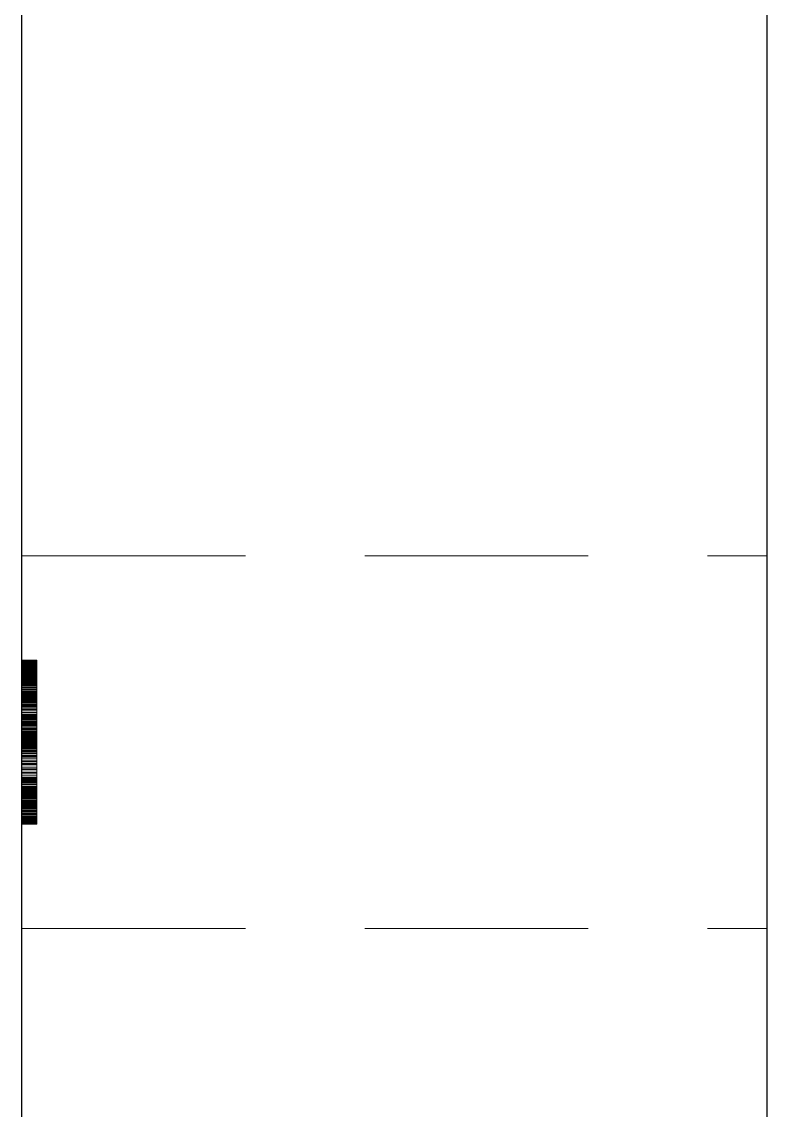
# Model space of a CAD drawing. Header units: millimetres. Extents: x 40 to 1360, y 134 to 546.
# Drawn here: x 107.85 to 117.85, y 386.99 to 401.59 of the extents above; entities that cross this region are included whole.
import ezdxf

# ---------------------------------------------------------------- set-up
doc = ezdxf.new("R2010")
doc.units = ezdxf.units.MM
doc.linetypes.add('WP_HIDDEN', pattern=[2.3, 1.5, -0.8])
doc.layers.add('HIDDEN', color=7, linetype='WP_HIDDEN', lineweight=13)
doc.layers.add('VISIBLE', color=7, linetype='CONTINUOUS', lineweight=25)

msp = doc.modelspace()

# ---------------------------------------------------------------- linework, layer by layer
at = {"layer": 'HIDDEN', "ltscale": 2}
for p, q in [((107.85, 394.42538), (117.85, 394.42538)), ((107.85, 393.02538), (107.85, 393.02476)), ((107.85, 393.02471), (107.85, 393.02538)), ((107.85, 390.86212), (107.85, 393.02538)), ((107.85, 393.02538), (107.85, 392.99034)), ((107.85, 393.02538), (108.05, 393.02538)), ((107.85, 393.02476), (107.85, 393.02289)), ((107.85, 393.02476), (108.05, 393.02476)), ((107.85, 393.02269), (107.85, 393.02471)), ((107.85, 393.02471), (108.05, 393.02471)), ((107.85, 393.02289), (107.85, 393.01977)), ((107.85, 393.02289), (108.05, 393.02289)), ((107.85, 393.01933), (107.85, 393.02269)), ((107.85, 393.02269), (108.05, 393.02269)), ((107.85, 393.01977), (107.85, 393.01541)), ((107.85, 393.01977), (108.05, 393.01977)), ((107.85, 393.01463), (107.85, 393.01933)), ((107.85, 393.01933), (108.05, 393.01933)), ((107.85, 393.01656), (107.85, 390.86212)), ((107.85, 391.32504), (107.85, 393.01656)), ((107.85, 393.01656), (108.05, 393.01656)), ((107.85, 393.01541), (107.85, 393.00981)), ((107.85, 393.01541), (108.05, 393.01541)), ((107.85, 393.00859), (107.85, 393.01463)), ((107.85, 393.01463), (108.05, 393.01463)), ((107.85, 393.00981), (107.85, 393.00296)), ((107.85, 393.00981), (108.05, 393.00981)), ((107.85, 393.0012), (107.85, 393.00859)), ((107.85, 393.00859), (108.05, 393.00859)), ((107.85, 393.00296), (107.85, 392.99486)), ((107.85, 393.00296), (108.05, 393.00296)), ((107.85, 392.99247), (107.85, 393.0012)), ((107.85, 393.0012), (108.05, 393.0012)), ((107.85, 392.99486), (107.85, 392.98552)), ((107.85, 392.99486), (108.05, 392.99486)), ((107.85, 392.98239), (107.85, 392.99247)), ((107.85, 392.99247), (108.05, 392.99247)), ((107.85, 392.99034), (107.85, 392.95502)), ((107.85, 392.99034), (108.05, 392.99034)), ((107.85, 392.98717), (107.85, 391.88056)), ((107.85, 392.7344), (107.85, 392.98717)), ((107.85, 392.98717), (108.05, 392.98717)), ((107.85, 392.98552), (107.85, 392.97493)), ((107.85, 392.98552), (108.05, 392.98552)), ((107.85, 392.97097), (107.85, 392.98239)), ((107.85, 392.98239), (108.05, 392.98239)), ((107.85, 392.97493), (107.85, 392.96309)), ((107.85, 392.97493), (108.05, 392.97493)), ((107.85, 392.95821), (107.85, 392.97097)), ((107.85, 392.97097), (108.05, 392.97097)), ((107.85, 392.96309), (107.85, 392.95001)), ((107.85, 392.96309), (108.05, 392.96309)), ((108.05, 393.02471), (108.05, 393.02538)), ((108.05, 393.02538), (108.05, 393.02476)), ((108.05, 390.86212), (108.05, 393.02538)), ((108.05, 393.02538), (108.05, 392.99034)), ((108.05, 393.02476), (108.05, 393.02289)), ((108.05, 393.02269), (108.05, 393.02471)), ((108.05, 393.02289), (108.05, 393.01977)), ((108.05, 393.01933), (108.05, 393.02269)), ((108.05, 393.01977), (108.05, 393.01541)), ((108.05, 393.01463), (108.05, 393.01933)), ((108.05, 393.01656), (108.05, 390.86212)), ((108.05, 391.32504), (108.05, 393.01656)), ((108.05, 393.01541), (108.05, 393.00981)), ((108.05, 393.00859), (108.05, 393.01463)), ((108.05, 393.00981), (108.05, 393.00296)), ((108.05, 393.0012), (108.05, 393.00859)), ((108.05, 393.00296), (108.05, 392.99486)), ((108.05, 392.99247), (108.05, 393.0012)), ((108.05, 392.99486), (108.05, 392.98552)), ((108.05, 392.98239), (108.05, 392.99247)), ((108.05, 392.99034), (108.05, 392.95502)), ((108.05, 392.98717), (108.05, 391.88056)), ((108.05, 392.7344), (108.05, 392.98717)), ((108.05, 392.98552), (108.05, 392.97493)), ((108.05, 392.97097), (108.05, 392.98239)), ((108.05, 392.97493), (108.05, 392.96309)), ((108.05, 392.95821), (108.05, 392.97097)), ((108.05, 392.96309), (108.05, 392.95001)), ((107.85, 392.94411), (107.85, 392.95821)), ((107.85, 392.95821), (108.05, 392.95821)), ((107.85, 392.95502), (107.85, 392.91943)), ((107.85, 392.95502), (108.05, 392.95502)), ((107.85, 392.95001), (107.85, 392.93569)), ((107.85, 392.95001), (108.05, 392.95001)), ((107.85, 392.92866), (107.85, 392.94411)), ((107.85, 392.94411), (108.05, 392.94411)), ((107.85, 392.93569), (107.85, 392.92012)), ((107.85, 392.93569), (108.05, 392.93569)), ((107.85, 392.91187), (107.85, 392.92866)), ((107.85, 392.92866), (108.05, 392.92866)), ((107.85, 392.92012), (107.85, 392.9033)), ((107.85, 392.92012), (108.05, 392.92012)), ((107.85, 392.91943), (107.85, 392.88356)), ((107.85, 392.91943), (108.05, 392.91943)), ((107.85, 392.89373), (107.85, 392.91187)), ((107.85, 392.91187), (108.05, 392.91187)), ((107.85, 392.9033), (107.85, 392.88524)), ((107.85, 392.9033), (108.05, 392.9033)), ((107.85, 392.87426), (107.85, 392.89373)), ((107.85, 392.89373), (108.05, 392.89373)), ((107.85, 392.88524), (107.85, 392.86593)), ((107.85, 392.88524), (108.05, 392.88524)), ((107.85, 392.88356), (107.85, 392.84742)), ((107.85, 392.88356), (108.05, 392.88356)), ((107.85, 392.85343), (107.85, 392.87426)), ((107.85, 392.87426), (108.05, 392.87426)), ((107.85, 392.86593), (107.85, 392.84543)), ((107.85, 392.86593), (108.05, 392.86593)), ((107.85, 392.83162), (107.85, 392.85343)), ((107.85, 392.85343), (108.05, 392.85343)), ((107.85, 392.84742), (107.85, 392.811)), ((107.85, 392.84742), (108.05, 392.84742)), ((107.85, 392.84543), (107.85, 392.8238)), ((107.85, 392.84543), (108.05, 392.84543)), ((107.85, 392.80916), (107.85, 392.83162)), ((107.85, 392.83162), (108.05, 392.83162)), ((107.85, 392.8238), (107.85, 392.80104)), ((107.85, 392.8238), (108.05, 392.8238)), ((108.05, 392.94411), (108.05, 392.95821)), ((108.05, 392.95502), (108.05, 392.91943)), ((108.05, 392.95001), (108.05, 392.93569)), ((108.05, 392.92866), (108.05, 392.94411)), ((108.05, 392.93569), (108.05, 392.92012)), ((108.05, 392.91187), (108.05, 392.92866)), ((108.05, 392.92012), (108.05, 392.9033)), ((108.05, 392.91943), (108.05, 392.88356)), ((108.05, 392.89373), (108.05, 392.91187)), ((108.05, 392.9033), (108.05, 392.88524)), ((108.05, 392.87426), (108.05, 392.89373)), ((108.05, 392.88524), (108.05, 392.86593)), ((108.05, 392.88356), (108.05, 392.84742)), ((108.05, 392.85343), (108.05, 392.87426)), ((108.05, 392.86593), (108.05, 392.84543)), ((108.05, 392.83162), (108.05, 392.85343)), ((108.05, 392.84742), (108.05, 392.811)), ((108.05, 392.84543), (108.05, 392.8238)), ((108.05, 392.80916), (108.05, 392.83162)), ((108.05, 392.8238), (108.05, 392.80104)), ((107.85, 392.811), (107.85, 392.77431)), ((107.85, 392.811), (108.05, 392.811)), ((107.85, 392.78606), (107.85, 392.80916)), ((107.85, 392.80916), (108.05, 392.80916)), ((107.85, 392.80641), (107.85, 392.80472)), ((107.85, 392.80462), (107.85, 392.80641)), ((107.85, 392.80641), (108.05, 392.80641)), ((107.85, 392.80472), (107.85, 392.79966)), ((107.85, 392.80472), (108.05, 392.80472)), ((107.85, 392.79924), (107.85, 392.80462)), ((107.85, 392.80462), (108.05, 392.80462)), ((107.85, 392.80104), (107.85, 392.77715)), ((107.85, 392.80104), (108.05, 392.80104)), ((107.85, 392.79966), (107.85, 392.79122)), ((107.85, 392.79966), (108.05, 392.79966)), ((107.85, 392.79029), (107.85, 392.79924)), ((107.85, 392.79924), (108.05, 392.79924)), ((107.85, 392.79122), (107.85, 392.7794)), ((107.85, 392.79122), (108.05, 392.79122)), ((107.85, 392.77775), (107.85, 392.79029)), ((107.85, 392.79029), (108.05, 392.79029)), ((107.85, 392.76232), (107.85, 392.78606)), ((107.85, 392.78606), (108.05, 392.78606)), ((107.85, 392.7794), (107.85, 392.76421)), ((107.85, 392.7794), (108.05, 392.7794)), ((107.85, 392.76163), (107.85, 392.77775)), ((107.85, 392.77775), (108.05, 392.77775)), ((107.85, 392.77715), (107.85, 392.75213)), ((107.85, 392.77715), (108.05, 392.77715)), ((107.85, 392.77431), (107.85, 392.73734)), ((107.85, 392.77431), (108.05, 392.77431)), ((107.85, 392.76421), (107.85, 392.74565)), ((107.85, 392.76421), (108.05, 392.76421)), ((107.85, 392.73793), (107.85, 392.76232)), ((107.85, 392.76232), (108.05, 392.76232)), ((107.85, 392.74193), (107.85, 392.76163)), ((107.85, 392.76163), (108.05, 392.76163)), ((107.85, 392.75213), (107.85, 392.72598)), ((107.85, 392.75213), (108.05, 392.75213)), ((107.85, 392.74565), (107.85, 392.72371)), ((107.85, 392.74565), (108.05, 392.74565)), ((107.85, 392.71864), (107.85, 392.74193)), ((107.85, 392.74193), (108.05, 392.74193)), ((107.85, 392.7129), (107.85, 392.73793)), ((107.85, 392.73793), (108.05, 392.73793)), ((107.85, 392.73734), (107.85, 392.70092)), ((107.85, 392.73734), (108.05, 392.73734)), ((107.85, 392.15537), (107.85, 392.7344)), ((107.85, 392.7344), (108.05, 392.7344)), ((107.85, 392.72598), (107.85, 392.6987)), ((107.85, 392.72598), (108.05, 392.72598)), ((107.85, 392.72371), (107.85, 392.69839)), ((107.85, 392.72371), (108.05, 392.72371)), ((107.85, 392.69178), (107.85, 392.71864)), ((107.85, 392.71864), (108.05, 392.71864)), ((107.85, 392.68723), (107.85, 392.7129)), ((107.85, 392.7129), (108.05, 392.7129)), ((107.85, 392.70092), (107.85, 392.66588)), ((107.85, 392.70092), (108.05, 392.70092)), ((107.85, 392.6987), (107.85, 392.67029)), ((107.85, 392.6987), (108.05, 392.6987)), ((107.85, 392.69839), (107.85, 392.67062)), ((107.85, 392.69839), (108.05, 392.69839)), ((107.85, 392.66174), (107.85, 392.69178)), ((107.85, 392.69178), (108.05, 392.69178)), ((107.85, 392.66092), (107.85, 392.68723)), ((107.85, 392.68723), (108.05, 392.68723)), ((107.85, 392.67062), (107.85, 392.64131)), ((107.85, 392.67062), (108.05, 392.67062)), ((107.85, 392.67029), (107.85, 392.64074)), ((107.85, 392.67029), (108.05, 392.67029)), ((108.05, 392.811), (108.05, 392.77431)), ((108.05, 392.78606), (108.05, 392.80916)), ((108.05, 392.80641), (108.05, 392.80472)), ((108.05, 392.80462), (108.05, 392.80641)), ((108.05, 392.80472), (108.05, 392.79966)), ((108.05, 392.79924), (108.05, 392.80462)), ((108.05, 392.80104), (108.05, 392.77715)), ((108.05, 392.79966), (108.05, 392.79122)), ((108.05, 392.79029), (108.05, 392.79924)), ((108.05, 392.79122), (108.05, 392.7794)), ((108.05, 392.77775), (108.05, 392.79029)), ((108.05, 392.76232), (108.05, 392.78606)), ((108.05, 392.7794), (108.05, 392.76421)), ((108.05, 392.76163), (108.05, 392.77775)), ((108.05, 392.77715), (108.05, 392.75213)), ((108.05, 392.77431), (108.05, 392.73734)), ((108.05, 392.76421), (108.05, 392.74565)), ((108.05, 392.73793), (108.05, 392.76232)), ((108.05, 392.74193), (108.05, 392.76163)), ((108.05, 392.75213), (108.05, 392.72598)), ((108.05, 392.74565), (108.05, 392.72371)), ((108.05, 392.71864), (108.05, 392.74193)), ((108.05, 392.7129), (108.05, 392.73793)), ((108.05, 392.73734), (108.05, 392.70092)), ((108.05, 392.15537), (108.05, 392.7344)), ((108.05, 392.72598), (108.05, 392.6987)), ((108.05, 392.72371), (108.05, 392.69839)), ((108.05, 392.69178), (108.05, 392.71864)), ((108.05, 392.68723), (108.05, 392.7129)), ((108.05, 392.70092), (108.05, 392.66588)), ((108.05, 392.6987), (108.05, 392.67029)), ((108.05, 392.69839), (108.05, 392.67062)), ((108.05, 392.66174), (108.05, 392.69178)), ((108.05, 392.66092), (108.05, 392.68723)), ((108.05, 392.67062), (108.05, 392.64131)), ((108.05, 392.67029), (108.05, 392.64074)), ((107.85, 392.66588), (107.85, 392.63221)), ((107.85, 392.66588), (108.05, 392.66588)), ((107.85, 392.62895), (107.85, 392.66174)), ((107.85, 392.66174), (108.05, 392.66174)), ((107.85, 392.63396), (107.85, 392.66092)), ((107.85, 392.66092), (108.05, 392.66092)), ((107.85, 392.64131), (107.85, 392.61046)), ((107.85, 392.64131), (108.05, 392.64131)), ((107.85, 392.64074), (107.85, 392.61007)), ((107.85, 392.64074), (108.05, 392.64074)), ((107.85, 392.60636), (107.85, 392.63396)), ((107.85, 392.63396), (108.05, 392.63396)), ((107.85, 392.63221), (107.85, 392.59993)), ((107.85, 392.63221), (108.05, 392.63221)), ((107.85, 392.59341), (107.85, 392.62895)), ((107.85, 392.62895), (108.05, 392.62895)), ((107.85, 392.61046), (107.85, 392.57807)), ((107.85, 392.61046), (108.05, 392.61046)), ((107.85, 392.61007), (107.85, 392.57826)), ((107.85, 392.61007), (108.05, 392.61007)), ((107.85, 392.57811), (107.85, 392.60636)), ((107.85, 392.60636), (108.05, 392.60636)), ((107.85, 392.59993), (107.85, 392.56902)), ((107.85, 392.59993), (108.05, 392.59993)), ((107.85, 392.5551), (107.85, 392.59341)), ((107.85, 392.59341), (108.05, 392.59341)), ((107.85, 392.57826), (107.85, 392.54532)), ((107.85, 392.57826), (108.05, 392.57826)), ((107.85, 392.54923), (107.85, 392.57811)), ((107.85, 392.57811), (108.05, 392.57811)), ((107.85, 392.57807), (107.85, 392.54414)), ((107.85, 392.57807), (108.05, 392.57807)), ((107.85, 392.56902), (107.85, 392.53949)), ((107.85, 392.56902), (108.05, 392.56902)), ((107.85, 392.51405), (107.85, 392.5551)), ((107.85, 392.5551), (107.85, 390.86212)), ((107.85, 392.5551), (108.05, 392.5551)), ((107.85, 392.5197), (107.85, 392.54923)), ((107.85, 392.54923), (108.05, 392.54923)), ((107.85, 392.54776), (107.85, 390.86212)), ((107.85, 392.52498), (107.85, 392.54776)), ((107.85, 392.54776), (108.05, 392.54776)), ((107.85, 392.54532), (107.85, 392.51125)), ((107.85, 392.54532), (108.05, 392.54532)), ((107.85, 392.54414), (107.85, 392.50867)), ((107.85, 392.54414), (108.05, 392.54414)), ((107.85, 392.53949), (107.85, 392.51134)), ((107.85, 392.53949), (108.05, 392.53949)), ((107.85, 392.5022), (107.85, 392.52498)), ((107.85, 392.52498), (108.05, 392.52498)), ((108.05, 392.66588), (108.05, 392.63221)), ((108.05, 392.62895), (108.05, 392.66174)), ((108.05, 392.63396), (108.05, 392.66092)), ((108.05, 392.64131), (108.05, 392.61046)), ((108.05, 392.64074), (108.05, 392.61007)), ((108.05, 392.60636), (108.05, 392.63396)), ((108.05, 392.63221), (108.05, 392.59993)), ((108.05, 392.59341), (108.05, 392.62895)), ((108.05, 392.61046), (108.05, 392.57807)), ((108.05, 392.61007), (108.05, 392.57826)), ((108.05, 392.57811), (108.05, 392.60636)), ((108.05, 392.59993), (108.05, 392.56902)), ((108.05, 392.5551), (108.05, 392.59341)), ((108.05, 392.57826), (108.05, 392.54532)), ((108.05, 392.54923), (108.05, 392.57811)), ((108.05, 392.57807), (108.05, 392.54414)), ((108.05, 392.56902), (108.05, 392.53949)), ((108.05, 392.51405), (108.05, 392.5551)), ((108.05, 390.86212), (108.05, 392.5551)), ((108.05, 392.5197), (108.05, 392.54923)), ((108.05, 392.54776), (108.05, 390.86212)), ((108.05, 392.52498), (108.05, 392.54776)), ((108.05, 392.54532), (108.05, 392.51125)), ((108.05, 392.54414), (108.05, 392.50867)), ((108.05, 392.53949), (108.05, 392.51134)), ((108.05, 392.5022), (108.05, 392.52498)), ((107.85, 392.48952), (107.85, 392.5197)), ((107.85, 392.5197), (108.05, 392.5197)), ((107.85, 392.47024), (107.85, 392.51405)), ((107.85, 392.51405), (108.05, 392.51405)), ((107.85, 392.51134), (107.85, 392.48456)), ((107.85, 392.51134), (108.05, 392.51134)), ((107.85, 392.51125), (107.85, 392.47606)), ((107.85, 392.51125), (108.05, 392.51125)), ((107.85, 392.50867), (107.85, 392.47167)), ((107.85, 392.50867), (108.05, 392.50867)), ((107.85, 392.45664), (107.85, 392.5022)), ((107.85, 392.5022), (108.05, 392.5022)), ((107.85, 392.45871), (107.85, 392.48952)), ((107.85, 392.48952), (108.05, 392.48952)), ((107.85, 392.48456), (107.85, 392.22885)), ((107.85, 392.48456), (108.05, 392.48456)), ((107.85, 392.47606), (107.85, 392.43973)), ((107.85, 392.47606), (108.05, 392.47606)), ((107.85, 392.47167), (107.85, 392.43313)), ((107.85, 392.47167), (108.05, 392.47167)), ((107.85, 392.42367), (107.85, 392.47024)), ((107.85, 392.47024), (108.05, 392.47024)), ((107.85, 392.42725), (107.85, 392.45871)), ((107.85, 392.45871), (108.05, 392.45871)), ((107.85, 392.41108), (107.85, 392.45664)), ((107.85, 392.45664), (108.05, 392.45664)), ((107.85, 392.43973), (107.85, 392.40227)), ((107.85, 392.43973), (108.05, 392.43973)), ((107.85, 392.43313), (107.85, 392.39537)), ((107.85, 392.43313), (108.05, 392.43313)), ((107.85, 392.39499), (107.85, 392.42725)), ((107.85, 392.42725), (108.05, 392.42725)), ((107.85, 392.37434), (107.85, 392.42367)), ((107.85, 392.42367), (108.05, 392.42367)), ((107.85, 392.36553), (107.85, 392.41108)), ((107.85, 392.41108), (108.05, 392.41108)), ((107.85, 392.40227), (107.85, 392.37434)), ((107.85, 392.40227), (108.05, 392.40227)), ((107.85, 392.39537), (107.85, 392.35703)), ((107.85, 392.39537), (108.05, 392.39537)), ((107.85, 392.36286), (107.85, 392.39499)), ((107.85, 392.39499), (108.05, 392.39499)), ((108.05, 392.48952), (108.05, 392.5197)), ((108.05, 392.47024), (108.05, 392.51405)), ((108.05, 392.51134), (108.05, 392.48456)), ((108.05, 392.51125), (108.05, 392.47606)), ((108.05, 392.50867), (108.05, 392.47167)), ((108.05, 392.45664), (108.05, 392.5022)), ((108.05, 392.45871), (108.05, 392.48952)), ((108.05, 392.48456), (108.05, 392.22885)), ((108.05, 392.47606), (108.05, 392.43973)), ((108.05, 392.47167), (108.05, 392.43313)), ((108.05, 392.42367), (108.05, 392.47024)), ((108.05, 392.42725), (108.05, 392.45871)), ((108.05, 392.41108), (108.05, 392.45664)), ((108.05, 392.43973), (108.05, 392.40227)), ((108.05, 392.43313), (108.05, 392.39537)), ((108.05, 392.39499), (108.05, 392.42725)), ((108.05, 392.37434), (108.05, 392.42367)), ((108.05, 392.36553), (108.05, 392.41108)), ((108.05, 392.40227), (108.05, 392.37434)), ((108.05, 392.39537), (108.05, 392.35703)), ((108.05, 392.36286), (108.05, 392.39499)), ((107.85, 392.37434), (108.05, 392.37434)), ((107.85, 392.32282), (107.85, 392.36553)), ((107.85, 392.36553), (108.05, 392.36553)), ((107.85, 392.33088), (107.85, 392.36286)), ((107.85, 392.36286), (108.05, 392.36286)), ((107.85, 392.35703), (107.85, 392.31812)), ((107.85, 392.35703), (108.05, 392.35703)), ((107.85, 392.29903), (107.85, 392.33088)), ((107.85, 392.33088), (108.05, 392.33088)), ((107.85, 392.2858), (107.85, 392.32282)), ((107.85, 392.32282), (108.05, 392.32282)), ((107.85, 392.31812), (107.85, 392.27864)), ((107.85, 392.31812), (108.05, 392.31812)), ((107.85, 392.26731), (107.85, 392.29903)), ((107.85, 392.29903), (108.05, 392.29903)), ((107.85, 392.29058), (107.85, 392.28846)), ((107.85, 392.28981), (107.85, 392.29058)), ((107.85, 392.29058), (108.05, 392.29058)), ((107.85, 392.28752), (107.85, 392.28981)), ((107.85, 392.28981), (108.05, 392.28981)), ((107.85, 392.28846), (107.85, 392.28213)), ((107.85, 392.28846), (108.05, 392.28846)), ((107.85, 392.2837), (107.85, 392.28752)), ((107.85, 392.28752), (108.05, 392.28752)), ((107.85, 392.25448), (107.85, 392.2858)), ((107.85, 392.2858), (108.05, 392.2858)), ((107.85, 392.27836), (107.85, 392.2837)), ((107.85, 392.2837), (108.05, 392.2837)), ((107.85, 392.28213), (107.85, 392.27156)), ((107.85, 392.28213), (108.05, 392.28213)), ((107.85, 392.27864), (107.85, 392.23858)), ((107.85, 392.27864), (108.05, 392.27864)), ((107.85, 392.27149), (107.85, 392.27836)), ((107.85, 392.27836), (108.05, 392.27836)), ((107.85, 392.27156), (107.85, 392.25677)), ((107.85, 392.27156), (108.05, 392.27156)), ((107.85, 392.26309), (107.85, 392.27149)), ((107.85, 392.27149), (108.05, 392.27149)), ((107.85, 392.23574), (107.85, 392.26731)), ((107.85, 392.26731), (108.05, 392.26731)), ((107.85, 392.25316), (107.85, 392.26309)), ((107.85, 392.26309), (108.05, 392.26309)), ((107.85, 392.25677), (107.85, 392.23776)), ((107.85, 392.25677), (108.05, 392.25677)), ((107.85, 392.22885), (107.85, 392.25448)), ((107.85, 392.25448), (108.05, 392.25448)), ((107.85, 392.24171), (107.85, 392.25316)), ((107.85, 392.25316), (108.05, 392.25316)), ((107.85, 392.22873), (107.85, 392.24171)), ((107.85, 392.24171), (108.05, 392.24171)), ((107.85, 392.23858), (107.85, 392.19794)), ((107.85, 392.23858), (108.05, 392.23858)), ((107.85, 392.23776), (107.85, 392.21452)), ((107.85, 392.23776), (108.05, 392.23776)), ((107.85, 392.20431), (107.85, 392.23574)), ((107.85, 392.23574), (108.05, 392.23574)), ((107.85, 392.22885), (108.05, 392.22885)), ((107.85, 392.21423), (107.85, 392.22873)), ((107.85, 392.22873), (108.05, 392.22873)), ((108.05, 392.32282), (108.05, 392.36553)), ((108.05, 392.33088), (108.05, 392.36286)), ((108.05, 392.35703), (108.05, 392.31812)), ((108.05, 392.29903), (108.05, 392.33088)), ((108.05, 392.2858), (108.05, 392.32282)), ((108.05, 392.31812), (108.05, 392.27864)), ((108.05, 392.26731), (108.05, 392.29903)), ((108.05, 392.29058), (108.05, 392.28846)), ((108.05, 392.28981), (108.05, 392.29058)), ((108.05, 392.28752), (108.05, 392.28981)), ((108.05, 392.28846), (108.05, 392.28213)), ((108.05, 392.2837), (108.05, 392.28752)), ((108.05, 392.25448), (108.05, 392.2858)), ((108.05, 392.27836), (108.05, 392.2837)), ((108.05, 392.28213), (108.05, 392.27156)), ((108.05, 392.27864), (108.05, 392.23858)), ((108.05, 392.27149), (108.05, 392.27836)), ((108.05, 392.27156), (108.05, 392.25677)), ((108.05, 392.26309), (108.05, 392.27149)), ((108.05, 392.23574), (108.05, 392.26731)), ((108.05, 392.25316), (108.05, 392.26309)), ((108.05, 392.25677), (108.05, 392.23776)), ((108.05, 392.22885), (108.05, 392.25448)), ((108.05, 392.24171), (108.05, 392.25316)), ((108.05, 392.22873), (108.05, 392.24171)), ((108.05, 392.23858), (108.05, 392.19794)), ((108.05, 392.23776), (108.05, 392.21452)), ((108.05, 392.20431), (108.05, 392.23574)), ((108.05, 392.21423), (108.05, 392.22873)), ((107.85, 392.21452), (107.85, 392.18706)), ((107.85, 392.21452), (108.05, 392.21452)), ((107.85, 392.19819), (107.85, 392.21423)), ((107.85, 392.21423), (108.05, 392.21423)), ((107.85, 392.17301), (107.85, 392.20431)), ((107.85, 392.20431), (108.05, 392.20431)), ((107.85, 392.18063), (107.85, 392.19819)), ((107.85, 392.19819), (108.05, 392.19819)), ((107.85, 392.19794), (107.85, 392.15674)), ((107.85, 392.19794), (108.05, 392.19794)), ((107.85, 392.18706), (107.85, 392.15537)), ((107.85, 392.18706), (108.05, 392.18706)), ((107.85, 392.16154), (107.85, 392.18063)), ((107.85, 392.18063), (108.05, 392.18063)), ((107.85, 392.14157), (107.85, 392.17301)), ((107.85, 392.17301), (108.05, 392.17301)), ((107.85, 392.14093), (107.85, 392.16154)), ((107.85, 392.16154), (108.05, 392.16154)), ((107.85, 392.15674), (107.85, 392.11496)), ((107.85, 392.15674), (108.05, 392.15674)), ((107.85, 392.15537), (108.05, 392.15537)), ((107.85, 392.10972), (107.85, 392.14157)), ((107.85, 392.14157), (108.05, 392.14157)), ((107.85, 392.11879), (107.85, 392.14093)), ((107.85, 392.14093), (108.05, 392.14093)), ((107.85, 392.09512), (107.85, 392.11879)), ((107.85, 392.11879), (108.05, 392.11879)), ((107.85, 392.11496), (107.85, 392.07102)), ((107.85, 392.11496), (108.05, 392.11496)), ((107.85, 392.07746), (107.85, 392.10972)), ((107.85, 392.10972), (108.05, 392.10972)), ((107.85, 392.07025), (107.85, 392.09512)), ((107.85, 392.09512), (108.05, 392.09512)), ((108.05, 392.21452), (108.05, 392.18706)), ((108.05, 392.19819), (108.05, 392.21423)), ((108.05, 392.17301), (108.05, 392.20431)), ((108.05, 392.18063), (108.05, 392.19819)), ((108.05, 392.19794), (108.05, 392.15674)), ((108.05, 392.18706), (108.05, 392.15537)), ((108.05, 392.16154), (108.05, 392.18063)), ((108.05, 392.14157), (108.05, 392.17301)), ((108.05, 392.14093), (108.05, 392.16154)), ((108.05, 392.15674), (108.05, 392.11496)), ((108.05, 392.10972), (108.05, 392.14157)), ((108.05, 392.11879), (108.05, 392.14093)), ((108.05, 392.09512), (108.05, 392.11879)), ((108.05, 392.11496), (108.05, 392.07102)), ((108.05, 392.07746), (108.05, 392.10972)), ((108.05, 392.07025), (108.05, 392.09512)), ((107.85, 392.04478), (107.85, 392.07746)), ((107.85, 392.07746), (108.05, 392.07746)), ((107.85, 392.07102), (107.85, 392.02334)), ((107.85, 392.07102), (108.05, 392.07102)), ((107.85, 392.04451), (107.85, 392.07025)), ((107.85, 392.07025), (108.05, 392.07025)), ((107.85, 392.05691), (107.85, 392.05486)), ((107.85, 392.056), (107.85, 392.05691)), ((107.85, 392.05691), (108.05, 392.05691)), ((107.85, 392.05328), (107.85, 392.056)), ((107.85, 392.056), (108.05, 392.056)), ((107.85, 392.05486), (107.85, 392.04873)), ((107.85, 392.05486), (108.05, 392.05486)), ((107.85, 392.04875), (107.85, 392.05328)), ((107.85, 392.05328), (108.05, 392.05328)), ((107.85, 392.0424), (107.85, 392.04875)), ((107.85, 392.04875), (108.05, 392.04875)), ((107.85, 392.04873), (107.85, 392.03852)), ((107.85, 392.04873), (108.05, 392.04873)), ((107.85, 392.0117), (107.85, 392.04478)), ((107.85, 392.04478), (108.05, 392.04478)), ((107.85, 392.0179), (107.85, 392.04451)), ((107.85, 392.04451), (108.05, 392.04451)), ((107.85, 392.03423), (107.85, 392.0424)), ((107.85, 392.0424), (108.05, 392.0424)), ((107.85, 392.03852), (107.85, 392.02421)), ((107.85, 392.03852), (108.05, 392.03852)), ((107.85, 392.02426), (107.85, 392.03423)), ((107.85, 392.03423), (108.05, 392.03423)), ((107.85, 392.01246), (107.85, 392.02426)), ((107.85, 392.02426), (108.05, 392.02426)), ((107.85, 392.02421), (107.85, 392.00582)), ((107.85, 392.02421), (108.05, 392.02421)), ((107.85, 392.02334), (107.85, 391.97191)), ((107.85, 392.02334), (108.05, 392.02334)), ((107.85, 391.99041), (107.85, 392.0179)), ((107.85, 392.0179), (108.05, 392.0179)), ((107.85, 391.99886), (107.85, 392.01246)), ((107.85, 392.01246), (108.05, 392.01246)), ((107.85, 391.97819), (107.85, 392.0117)), ((107.85, 392.0117), (108.05, 392.0117)), ((107.85, 392.00582), (107.85, 391.98334)), ((107.85, 392.00582), (108.05, 392.00582)), ((107.85, 391.98381), (107.85, 391.99886)), ((107.85, 391.99886), (108.05, 391.99886)), ((107.85, 391.96205), (107.85, 391.99041)), ((107.85, 391.99041), (108.05, 391.99041)), ((107.85, 391.96768), (107.85, 391.98381)), ((107.85, 391.98381), (108.05, 391.98381)), ((107.85, 391.98334), (107.85, 391.95677)), ((107.85, 391.98334), (108.05, 391.98334)), ((107.85, 391.94428), (107.85, 391.97819)), ((107.85, 391.97819), (108.05, 391.97819)), ((107.85, 391.97191), (107.85, 391.91674)), ((107.85, 391.97191), (108.05, 391.97191)), ((107.85, 391.95047), (107.85, 391.96768)), ((107.85, 391.96768), (108.05, 391.96768)), ((107.85, 391.93282), (107.85, 391.96205)), ((107.85, 391.96205), (108.05, 391.96205)), ((107.85, 391.95677), (107.85, 391.92611)), ((107.85, 391.95677), (108.05, 391.95677)), ((107.85, 391.93218), (107.85, 391.95047)), ((107.85, 391.95047), (108.05, 391.95047)), ((107.85, 391.90995), (107.85, 391.94428)), ((107.85, 391.94428), (108.05, 391.94428)), ((108.05, 392.04478), (108.05, 392.07746)), ((108.05, 392.07102), (108.05, 392.02334)), ((108.05, 392.04451), (108.05, 392.07025)), ((108.05, 392.05691), (108.05, 392.05486)), ((108.05, 392.056), (108.05, 392.05691)), ((108.05, 392.05328), (108.05, 392.056)), ((108.05, 392.05486), (108.05, 392.04873)), ((108.05, 392.04875), (108.05, 392.05328)), ((108.05, 392.0424), (108.05, 392.04875)), ((108.05, 392.04873), (108.05, 392.03852)), ((108.05, 392.0117), (108.05, 392.04478)), ((108.05, 392.0179), (108.05, 392.04451)), ((108.05, 392.03423), (108.05, 392.0424)), ((108.05, 392.03852), (108.05, 392.02421)), ((108.05, 392.02426), (108.05, 392.03423)), ((108.05, 392.01246), (108.05, 392.02426)), ((108.05, 392.02421), (108.05, 392.00582)), ((108.05, 392.02334), (108.05, 391.97191)), ((108.05, 391.99041), (108.05, 392.0179)), ((108.05, 391.99886), (108.05, 392.01246)), ((108.05, 391.97819), (108.05, 392.0117)), ((108.05, 392.00582), (108.05, 391.98334)), ((108.05, 391.98381), (108.05, 391.99886)), ((108.05, 391.96205), (108.05, 391.99041)), ((108.05, 391.96768), (108.05, 391.98381)), ((108.05, 391.98334), (108.05, 391.95677)), ((108.05, 391.94428), (108.05, 391.97819)), ((108.05, 391.97191), (108.05, 391.91674)), ((108.05, 391.95047), (108.05, 391.96768)), ((108.05, 391.93282), (108.05, 391.96205)), ((108.05, 391.95677), (108.05, 391.92611)), ((108.05, 391.93218), (108.05, 391.95047)), ((108.05, 391.90995), (108.05, 391.94428)), ((107.85, 391.90271), (107.85, 391.93282)), ((107.85, 391.93282), (108.05, 391.93282)), ((107.85, 391.91281), (107.85, 391.93218)), ((107.85, 391.93218), (108.05, 391.93218)), ((107.85, 391.92611), (107.85, 391.90939)), ((107.85, 391.92611), (108.05, 391.92611)), ((107.85, 391.91674), (107.85, 391.85783)), ((107.85, 391.91674), (108.05, 391.91674)), ((107.85, 391.89236), (107.85, 391.91281)), ((107.85, 391.91281), (108.05, 391.91281)), ((107.85, 391.8738), (107.85, 391.90995)), ((107.85, 391.90995), (108.05, 391.90995)), ((107.85, 391.90939), (107.85, 391.89192)), ((107.85, 391.90939), (108.05, 391.90939)), ((107.85, 391.87174), (107.85, 391.90271)), ((107.85, 391.90271), (108.05, 391.90271)), ((107.85, 391.87083), (107.85, 391.89236)), ((107.85, 391.89236), (108.05, 391.89236)), ((107.85, 391.89192), (107.85, 391.87371)), ((107.85, 391.89192), (108.05, 391.89192)), ((107.85, 391.88056), (107.85, 391.84822)), ((107.85, 391.88056), (108.05, 391.88056)), ((107.85, 391.83445), (107.85, 391.8738)), ((107.85, 391.8738), (108.05, 391.8738)), ((107.85, 391.87371), (107.85, 391.85475)), ((107.85, 391.87371), (108.05, 391.87371)), ((107.85, 391.83989), (107.85, 391.87174)), ((107.85, 391.87174), (108.05, 391.87174)), ((107.85, 391.84822), (107.85, 391.87083)), ((107.85, 391.87083), (108.05, 391.87083)), ((107.85, 391.85783), (107.85, 391.79518)), ((107.85, 391.85783), (108.05, 391.85783)), ((107.85, 391.85475), (107.85, 391.83504)), ((107.85, 391.85475), (108.05, 391.85475)), ((107.85, 391.84822), (108.05, 391.84822)), ((107.85, 391.80717), (107.85, 391.83989)), ((107.85, 391.83989), (108.05, 391.83989)), ((107.85, 391.83504), (107.85, 391.81458)), ((107.85, 391.83504), (108.05, 391.83504)), ((107.85, 391.79187), (107.85, 391.83445)), ((107.85, 391.83445), (108.05, 391.83445)), ((107.85, 391.81458), (107.85, 391.79338)), ((107.85, 391.81458), (108.05, 391.81458)), ((107.85, 391.77357), (107.85, 391.80717)), ((107.85, 391.80717), (108.05, 391.80717)), ((107.85, 391.79518), (107.85, 391.72878)), ((107.85, 391.79518), (108.05, 391.79518)), ((107.85, 391.79338), (107.85, 391.77144)), ((107.85, 391.79338), (108.05, 391.79338)), ((107.85, 391.74609), (107.85, 391.79187)), ((107.85, 391.79187), (108.05, 391.79187)), ((108.05, 391.90271), (108.05, 391.93282)), ((108.05, 391.91281), (108.05, 391.93218)), ((108.05, 391.92611), (108.05, 391.90939)), ((108.05, 391.91674), (108.05, 391.85783)), ((108.05, 391.89236), (108.05, 391.91281)), ((108.05, 391.8738), (108.05, 391.90995)), ((108.05, 391.90939), (108.05, 391.89192)), ((108.05, 391.87174), (108.05, 391.90271)), ((108.05, 391.87083), (108.05, 391.89236)), ((108.05, 391.89192), (108.05, 391.87371)), ((108.05, 391.88056), (108.05, 391.84822)), ((108.05, 391.83445), (108.05, 391.8738)), ((108.05, 391.87371), (108.05, 391.85475)), ((108.05, 391.83989), (108.05, 391.87174)), ((108.05, 391.84822), (108.05, 391.87083)), ((108.05, 391.85783), (108.05, 391.79518)), ((108.05, 391.85475), (108.05, 391.83504)), ((108.05, 391.80717), (108.05, 391.83989)), ((108.05, 391.83504), (108.05, 391.81458)), ((108.05, 391.79187), (108.05, 391.83445)), ((108.05, 391.81458), (108.05, 391.79338)), ((108.05, 391.77357), (108.05, 391.80717)), ((108.05, 391.79518), (108.05, 391.72878)), ((108.05, 391.79338), (108.05, 391.77144)), ((108.05, 391.74609), (108.05, 391.79187)), ((107.85, 391.73911), (107.85, 391.77357)), ((107.85, 391.77357), (108.05, 391.77357)), ((107.85, 391.77144), (107.85, 391.72531)), ((107.85, 391.77144), (108.05, 391.77144)), ((107.85, 391.64487), (107.85, 391.74609)), ((107.85, 391.74609), (108.05, 391.74609)), ((107.85, 391.70377), (107.85, 391.73911)), ((107.85, 391.73911), (108.05, 391.73911)), ((107.85, 391.72878), (107.85, 391.65865)), ((107.85, 391.72878), (108.05, 391.72878)), ((107.85, 391.72531), (107.85, 391.67619)), ((107.85, 391.72531), (108.05, 391.72531)), ((107.85, 391.66755), (107.85, 391.70377)), ((107.85, 391.70377), (108.05, 391.70377)), ((107.85, 391.67619), (107.85, 391.62409)), ((107.85, 391.67619), (108.05, 391.67619)), ((107.85, 391.63047), (107.85, 391.66755)), ((107.85, 391.66755), (108.05, 391.66755)), ((107.85, 391.65865), (107.85, 391.56882)), ((107.85, 391.53079), (107.85, 391.64487)), ((107.85, 391.64487), (108.05, 391.64487)), ((108.05, 391.73911), (108.05, 391.77357)), ((108.05, 391.77144), (108.05, 391.72531)), ((108.05, 391.64487), (108.05, 391.74609)), ((108.05, 391.70377), (108.05, 391.73911)), ((108.05, 391.72878), (108.05, 391.65865)), ((108.05, 391.72531), (108.05, 391.67619)), ((108.05, 391.66755), (108.05, 391.70377)), ((108.05, 391.67619), (108.05, 391.62409)), ((108.05, 391.63047), (108.05, 391.66755)), ((108.05, 391.65865), (108.05, 391.56882)), ((108.05, 391.53079), (108.05, 391.64487)), ((107.85, 391.59251), (107.85, 391.63047)), ((107.85, 391.63047), (108.05, 391.63047)), ((107.85, 391.62409), (107.85, 391.569)), ((107.85, 391.62409), (108.05, 391.62409)), ((107.85, 391.55627), (107.85, 391.59251)), ((107.85, 391.59251), (108.05, 391.59251)), ((107.85, 391.569), (107.85, 391.51095)), ((107.85, 391.569), (108.05, 391.569)), ((107.85, 391.56882), (107.85, 391.52597)), ((107.85, 391.56882), (108.05, 391.56882)), ((107.85, 391.52064), (107.85, 391.55627)), ((107.85, 391.55627), (108.05, 391.55627)), ((107.85, 391.43889), (107.85, 391.53079)), ((107.85, 391.52597), (107.85, 391.4845)), ((107.85, 391.52597), (108.05, 391.52597)), ((107.85, 391.48563), (107.85, 391.52064)), ((107.85, 391.52064), (108.05, 391.52064)), ((107.85, 391.51095), (107.85, 391.45584)), ((107.85, 391.51095), (108.05, 391.51095)), ((108.05, 391.59251), (108.05, 391.63047)), ((108.05, 391.62409), (108.05, 391.569)), ((108.05, 391.55627), (108.05, 391.59251)), ((108.05, 391.569), (108.05, 391.51095)), ((108.05, 391.56882), (108.05, 391.52597)), ((108.05, 391.52064), (108.05, 391.55627)), ((108.05, 391.43889), (108.05, 391.53079)), ((108.05, 391.52597), (108.05, 391.4845)), ((108.05, 391.48563), (108.05, 391.52064)), ((108.05, 391.51095), (108.05, 391.45584)), ((107.85, 391.45125), (107.85, 391.48563)), ((107.85, 391.48563), (108.05, 391.48563)), ((107.85, 391.4845), (107.85, 391.4444)), ((107.85, 391.4845), (108.05, 391.4845)), ((107.85, 391.45584), (107.85, 391.40367)), ((107.85, 391.45584), (108.05, 391.45584)), ((107.85, 391.41748), (107.85, 391.45125)), ((107.85, 391.45125), (108.05, 391.45125)), ((107.85, 391.44996), (107.85, 391.42645)), ((107.85, 391.40083), (107.85, 391.44996)), ((107.85, 391.44996), (108.05, 391.44996)), ((107.85, 391.4444), (107.85, 391.40569)), ((107.85, 391.4444), (108.05, 391.4444)), ((107.85, 391.36307), (107.85, 391.43889)), ((107.85, 391.43889), (108.05, 391.43889)), ((107.85, 391.42645), (107.85, 391.39288)), ((107.85, 391.42645), (108.05, 391.42645)), ((107.85, 391.38433), (107.85, 391.41748)), ((107.85, 391.41748), (108.05, 391.41748)), ((107.85, 391.40569), (107.85, 391.36835)), ((107.85, 391.40569), (108.05, 391.40569)), ((107.85, 391.40367), (107.85, 391.35444)), ((107.85, 391.40367), (108.05, 391.40367)), ((107.85, 391.35485), (107.85, 391.40083)), ((107.85, 391.40083), (108.05, 391.40083)), ((107.85, 391.39288), (107.85, 391.36015)), ((107.85, 391.39288), (108.05, 391.39288)), ((107.85, 391.35181), (107.85, 391.38433)), ((107.85, 391.38433), (108.05, 391.38433)), ((107.85, 391.36835), (107.85, 391.33239)), ((107.85, 391.36835), (108.05, 391.36835)), ((107.85, 391.30332), (107.85, 391.36307)), ((107.85, 391.36307), (108.05, 391.36307)), ((107.85, 391.36015), (107.85, 391.32827)), ((107.85, 391.36015), (108.05, 391.36015)), ((107.85, 391.31201), (107.85, 391.35485)), ((107.85, 391.35485), (108.05, 391.35485)), ((107.85, 391.35444), (107.85, 391.33092)), ((107.85, 391.35444), (108.05, 391.35444)), ((108.05, 391.45125), (108.05, 391.48563)), ((108.05, 391.4845), (108.05, 391.4444)), ((108.05, 391.45584), (108.05, 391.40367)), ((108.05, 391.41748), (108.05, 391.45125)), ((108.05, 391.44996), (108.05, 391.42645)), ((108.05, 391.40083), (108.05, 391.44996)), ((108.05, 391.4444), (108.05, 391.40569)), ((108.05, 391.36307), (108.05, 391.43889)), ((108.05, 391.42645), (108.05, 391.39288)), ((108.05, 391.38433), (108.05, 391.41748)), ((108.05, 391.40569), (108.05, 391.36835)), ((108.05, 391.40367), (108.05, 391.35444)), ((108.05, 391.35485), (108.05, 391.40083)), ((108.05, 391.39288), (108.05, 391.36015)), ((108.05, 391.35181), (108.05, 391.38433)), ((108.05, 391.36835), (108.05, 391.33239)), ((108.05, 391.30332), (108.05, 391.36307)), ((108.05, 391.36015), (108.05, 391.32827)), ((108.05, 391.31201), (108.05, 391.35485)), ((108.05, 391.35444), (108.05, 391.33092)), ((107.85, 391.3199), (107.85, 391.35181)), ((107.85, 391.35181), (108.05, 391.35181)), ((107.85, 391.33239), (107.85, 391.29705)), ((107.85, 391.33239), (108.05, 391.33239)), ((107.85, 391.33092), (107.85, 391.30814)), ((107.85, 391.33092), (108.05, 391.33092)), ((107.85, 391.32827), (107.85, 391.29721)), ((107.85, 391.32827), (108.05, 391.32827)), ((107.85, 391.32504), (108.05, 391.32504)), ((107.85, 391.28861), (107.85, 391.3199)), ((107.85, 391.3199), (108.05, 391.3199)), ((107.85, 391.27232), (107.85, 391.31201)), ((107.85, 391.31201), (108.05, 391.31201)), ((107.85, 391.30814), (107.85, 391.2861)), ((107.85, 391.30814), (108.05, 391.30814)), ((107.85, 391.25965), (107.85, 391.30332)), ((107.85, 391.30332), (108.05, 391.30332)), ((107.85, 391.29721), (107.85, 391.267)), ((107.85, 391.29721), (108.05, 391.29721)), ((107.85, 391.29705), (107.85, 391.26158)), ((107.85, 391.29705), (108.05, 391.29705)), ((107.85, 391.25795), (107.85, 391.28861)), ((107.85, 391.28861), (108.05, 391.28861)), ((107.85, 391.2861), (107.85, 391.26479)), ((107.85, 391.2861), (108.05, 391.2861)), ((107.85, 391.23578), (107.85, 391.27232)), ((107.85, 391.27232), (108.05, 391.27232)), ((107.85, 391.267), (107.85, 391.23763)), ((107.85, 391.267), (108.05, 391.267)), ((107.85, 391.26479), (107.85, 391.24422)), ((107.85, 391.26479), (108.05, 391.26479)), ((107.85, 391.26158), (107.85, 391.22596)), ((107.85, 391.26158), (108.05, 391.26158)), ((107.85, 391.22396), (107.85, 391.25965)), ((107.85, 391.25965), (108.05, 391.25965)), ((107.85, 391.2279), (107.85, 391.25795)), ((107.85, 391.25795), (108.05, 391.25795)), ((107.85, 391.24422), (107.85, 391.22438)), ((107.85, 391.24422), (108.05, 391.24422)), ((107.85, 391.23763), (107.85, 391.20909)), ((107.85, 391.23763), (108.05, 391.23763)), ((107.85, 391.20238), (107.85, 391.23578)), ((107.85, 391.23578), (108.05, 391.23578)), ((107.85, 391.19847), (107.85, 391.2279)), ((107.85, 391.2279), (108.05, 391.2279)), ((107.85, 391.22596), (107.85, 391.19021)), ((107.85, 391.22596), (108.05, 391.22596)), ((107.85, 391.22438), (107.85, 391.20527)), ((107.85, 391.22438), (108.05, 391.22438)), ((107.85, 391.18819), (107.85, 391.22396)), ((107.85, 391.22396), (108.05, 391.22396)), ((107.85, 391.20909), (107.85, 391.18139)), ((107.85, 391.20909), (108.05, 391.20909)), ((108.05, 391.3199), (108.05, 391.35181)), ((108.05, 391.33239), (108.05, 391.29705)), ((108.05, 391.33092), (108.05, 391.30814)), ((108.05, 391.32827), (108.05, 391.29721)), ((108.05, 391.28861), (108.05, 391.3199)), ((108.05, 391.27232), (108.05, 391.31201)), ((108.05, 391.30814), (108.05, 391.2861)), ((108.05, 391.25965), (108.05, 391.30332)), ((108.05, 391.29721), (108.05, 391.267)), ((108.05, 391.29705), (108.05, 391.26158)), ((108.05, 391.25795), (108.05, 391.28861)), ((108.05, 391.2861), (108.05, 391.26479)), ((108.05, 391.23578), (108.05, 391.27232)), ((108.05, 391.267), (108.05, 391.23763)), ((108.05, 391.26479), (108.05, 391.24422)), ((108.05, 391.26158), (108.05, 391.22596)), ((108.05, 391.22396), (108.05, 391.25965)), ((108.05, 391.2279), (108.05, 391.25795)), ((108.05, 391.24422), (108.05, 391.22438)), ((108.05, 391.23763), (108.05, 391.20909)), ((108.05, 391.20238), (108.05, 391.23578)), ((108.05, 391.19847), (108.05, 391.2279)), ((108.05, 391.22596), (108.05, 391.19021)), ((108.05, 391.22438), (108.05, 391.20527)), ((108.05, 391.18819), (108.05, 391.22396)), ((108.05, 391.20909), (108.05, 391.18139)), ((107.85, 391.20527), (107.85, 391.1869)), ((107.85, 391.20527), (108.05, 391.20527)), ((107.85, 391.17213), (107.85, 391.20238)), ((107.85, 391.20238), (108.05, 391.20238)), ((107.85, 391.16967), (107.85, 391.19847)), ((107.85, 391.19847), (108.05, 391.19847)), ((107.85, 391.19021), (107.85, 391.15432)), ((107.85, 391.19021), (108.05, 391.19021)), ((107.85, 391.15232), (107.85, 391.18819)), ((107.85, 391.18819), (108.05, 391.18819)), ((107.85, 391.1869), (107.85, 391.15315)), ((107.85, 391.1869), (108.05, 391.1869)), ((107.85, 391.18139), (107.85, 391.15453)), ((107.85, 391.18139), (108.05, 391.18139)), ((107.85, 391.14502), (107.85, 391.17213)), ((107.85, 391.17213), (108.05, 391.17213)), ((107.85, 391.14148), (107.85, 391.16967)), ((107.85, 391.16967), (108.05, 391.16967)), ((107.85, 391.15453), (107.85, 391.12851)), ((107.85, 391.15453), (108.05, 391.15453)), ((107.85, 391.15432), (107.85, 391.11829)), ((107.85, 391.15432), (108.05, 391.15432)), ((107.85, 391.15315), (107.85, 391.12389)), ((107.85, 391.15315), (108.05, 391.15315)), ((107.85, 391.11636), (107.85, 391.15232)), ((107.85, 391.15232), (108.05, 391.15232)), ((107.85, 391.12108), (107.85, 391.14502)), ((107.85, 391.14502), (108.05, 391.14502)), ((107.85, 391.11392), (107.85, 391.14148)), ((107.85, 391.14148), (108.05, 391.14148)), ((107.85, 391.12851), (107.85, 391.10332)), ((107.85, 391.12851), (108.05, 391.12851)), ((107.85, 391.12389), (107.85, 391.09914)), ((107.85, 391.12389), (108.05, 391.12389)), ((107.85, 391.10033), (107.85, 391.12108)), ((107.85, 391.12108), (108.05, 391.12108)), ((107.85, 391.11829), (107.85, 391.08212)), ((107.85, 391.11829), (108.05, 391.11829)), ((107.85, 390.86212), (107.85, 391.11636)), ((107.85, 391.11636), (108.05, 391.11636)), ((107.85, 391.08697), (107.85, 391.11392)), ((107.85, 391.11392), (108.05, 391.11392)), ((107.85, 391.10332), (107.85, 391.07898)), ((107.85, 391.10332), (108.05, 391.10332)), ((107.85, 391.08278), (107.85, 391.10033)), ((107.85, 391.10033), (108.05, 391.10033)), ((107.85, 391.09914), (107.85, 391.08845)), ((107.85, 391.09914), (108.05, 391.09914)), ((107.85, 391.08845), (107.85, 391.07889)), ((107.85, 391.08845), (108.05, 391.08845)), ((107.85, 391.05529), (107.85, 391.08697)), ((107.85, 391.08697), (108.05, 391.08697)), ((107.85, 391.06841), (107.85, 391.08278)), ((107.85, 391.08278), (108.05, 391.08278)), ((107.85, 391.08212), (107.85, 391.04582)), ((107.85, 391.08212), (108.05, 391.08212)), ((107.85, 391.07898), (107.85, 391.05547)), ((107.85, 391.07898), (108.05, 391.07898)), ((107.85, 391.07889), (107.85, 391.07045)), ((107.85, 391.07889), (108.05, 391.07889)), ((107.85, 391.07045), (107.85, 391.06313)), ((107.85, 391.07045), (108.05, 391.07045)), ((107.85, 391.05724), (107.85, 391.06841)), ((107.85, 391.06841), (108.05, 391.06841)), ((107.85, 391.06313), (107.85, 391.05695)), ((107.85, 391.06313), (108.05, 391.06313)), ((108.05, 391.20527), (108.05, 391.1869)), ((108.05, 391.17213), (108.05, 391.20238)), ((108.05, 391.16967), (108.05, 391.19847)), ((108.05, 391.19021), (108.05, 391.15432)), ((108.05, 391.15232), (108.05, 391.18819)), ((108.05, 391.1869), (108.05, 391.15315)), ((108.05, 391.18139), (108.05, 391.15453)), ((108.05, 391.14502), (108.05, 391.17213)), ((108.05, 391.14148), (108.05, 391.16967)), ((108.05, 391.15453), (108.05, 391.12851)), ((108.05, 391.15432), (108.05, 391.11829)), ((108.05, 391.15315), (108.05, 391.12389)), ((108.05, 391.11636), (108.05, 391.15232)), ((108.05, 391.12108), (108.05, 391.14502)), ((108.05, 391.11392), (108.05, 391.14148)), ((108.05, 391.12851), (108.05, 391.10332)), ((108.05, 391.12389), (108.05, 391.09914)), ((108.05, 391.10033), (108.05, 391.12108)), ((108.05, 391.11829), (108.05, 391.08212)), ((108.05, 390.86212), (108.05, 391.11636)), ((108.05, 391.08697), (108.05, 391.11392)), ((108.05, 391.10332), (108.05, 391.07898)), ((108.05, 391.08278), (108.05, 391.10033)), ((108.05, 391.09914), (108.05, 391.08845)), ((108.05, 391.08845), (108.05, 391.07889)), ((108.05, 391.05529), (108.05, 391.08697)), ((108.05, 391.06841), (108.05, 391.08278)), ((108.05, 391.08212), (108.05, 391.04582)), ((108.05, 391.07898), (108.05, 391.05547)), ((108.05, 391.07889), (108.05, 391.07045)), ((108.05, 391.07045), (108.05, 391.06313)), ((108.05, 391.05724), (108.05, 391.06841)), ((108.05, 391.06313), (108.05, 391.05695)), ((107.85, 391.04926), (107.85, 391.05724)), ((107.85, 391.05724), (108.05, 391.05724)), ((107.85, 391.05695), (107.85, 391.05188)), ((107.85, 391.05695), (108.05, 391.05695)), ((107.85, 391.05547), (107.85, 391.0328)), ((107.85, 391.05547), (108.05, 391.05547)), ((107.85, 391.02566), (107.85, 391.05529)), ((107.85, 391.05529), (108.05, 391.05529)), ((107.85, 391.05188), (107.85, 391.04513)), ((107.85, 391.05188), (108.05, 391.05188)), ((107.85, 391.04448), (107.85, 391.04926)), ((107.85, 391.04926), (108.05, 391.04926)), ((107.85, 391.04582), (107.85, 391.00127)), ((107.85, 391.04582), (108.05, 391.04582)), ((107.85, 391.04513), (107.85, 391.04288)), ((107.85, 391.04513), (108.05, 391.04513)), ((107.85, 391.04288), (107.85, 391.04448)), ((107.85, 391.04448), (108.05, 391.04448)), ((107.85, 391.04288), (108.05, 391.04288)), ((107.85, 391.0328), (107.85, 391.01097)), ((107.85, 391.0328), (108.05, 391.0328)), ((107.85, 390.99807), (107.85, 391.02566)), ((107.85, 391.02566), (108.05, 391.02566)), ((107.85, 391.01097), (107.85, 390.98997)), ((107.85, 391.01097), (108.05, 391.01097)), ((107.85, 391.00127), (107.85, 390.95581)), ((107.85, 391.00127), (108.05, 391.00127)), ((107.85, 390.97252), (107.85, 390.99807)), ((107.85, 390.99807), (108.05, 390.99807)), ((107.85, 390.98997), (107.85, 390.97004)), ((107.85, 390.98997), (108.05, 390.98997)), ((107.85, 390.94902), (107.85, 390.97252)), ((107.85, 390.97252), (108.05, 390.97252)), ((107.85, 390.97004), (107.85, 390.9514)), ((107.85, 390.97004), (108.05, 390.97004)), ((107.85, 390.95581), (107.85, 390.90942)), ((107.85, 390.95581), (108.05, 390.95581)), ((107.85, 390.9514), (107.85, 390.93404)), ((107.85, 390.9514), (108.05, 390.9514)), ((107.85, 390.92756), (107.85, 390.94902)), ((107.85, 390.94902), (108.05, 390.94902)), ((107.85, 390.93404), (107.85, 390.91796)), ((107.85, 390.93404), (108.05, 390.93404)), ((107.85, 390.90815), (107.85, 390.92756)), ((107.85, 390.92756), (108.05, 390.92756)), ((107.85, 390.91796), (107.85, 390.90318)), ((107.85, 390.91796), (108.05, 390.91796)), ((108.05, 391.04926), (108.05, 391.05724)), ((108.05, 391.05695), (108.05, 391.05188)), ((108.05, 391.05547), (108.05, 391.0328)), ((108.05, 391.02566), (108.05, 391.05529)), ((108.05, 391.05188), (108.05, 391.04513)), ((108.05, 391.04448), (108.05, 391.04926)), ((108.05, 391.04582), (108.05, 391.00127)), ((108.05, 391.04513), (108.05, 391.04288)), ((108.05, 391.04288), (108.05, 391.04448)), ((108.05, 391.0328), (108.05, 391.01097)), ((108.05, 390.99807), (108.05, 391.02566)), ((108.05, 391.01097), (108.05, 390.98997)), ((108.05, 391.00127), (108.05, 390.95581)), ((108.05, 390.97252), (108.05, 390.99807)), ((108.05, 390.98997), (108.05, 390.97004)), ((108.05, 390.94902), (108.05, 390.97252)), ((108.05, 390.97004), (108.05, 390.9514)), ((108.05, 390.95581), (108.05, 390.90942)), ((108.05, 390.9514), (108.05, 390.93404)), ((108.05, 390.92756), (108.05, 390.94902)), ((108.05, 390.93404), (108.05, 390.91796)), ((108.05, 390.90815), (108.05, 390.92756)), ((108.05, 390.91796), (108.05, 390.90318)), ((107.85, 390.90942), (107.85, 390.86212)), ((107.85, 390.90942), (108.05, 390.90942)), ((107.85, 390.89078), (107.85, 390.90815)), ((107.85, 390.90815), (108.05, 390.90815)), ((107.85, 390.90318), (107.85, 390.88967)), ((107.85, 390.90318), (108.05, 390.90318)), ((107.85, 390.87545), (107.85, 390.89078)), ((107.85, 390.89078), (108.05, 390.89078)), ((107.85, 390.88967), (107.85, 390.87746)), ((107.85, 390.88967), (108.05, 390.88967)), ((107.85, 390.87746), (107.85, 390.86653)), ((107.85, 390.87746), (108.05, 390.87746)), ((107.85, 390.86216), (107.85, 390.87545)), ((107.85, 390.87545), (108.05, 390.87545)), ((107.85, 390.86653), (107.85, 390.85688)), ((107.85, 390.86653), (108.05, 390.86653)), ((107.85, 390.85092), (107.85, 390.86216)), ((107.85, 390.86216), (108.05, 390.86216)), ((107.85, 390.86212), (108.05, 390.86212)), ((107.85, 390.85688), (107.85, 390.84853)), ((107.85, 390.85688), (108.05, 390.85688)), ((107.85, 390.84173), (107.85, 390.85092)), ((107.85, 390.85092), (108.05, 390.85092)), ((107.85, 390.84853), (107.85, 390.84145)), ((107.85, 390.84853), (108.05, 390.84853)), ((107.85, 390.83458), (107.85, 390.84173)), ((107.85, 390.84173), (108.05, 390.84173)), ((107.85, 390.84145), (107.85, 390.83567)), ((107.85, 390.84145), (108.05, 390.84145)), ((107.85, 390.83567), (107.85, 390.83117)), ((107.85, 390.83567), (108.05, 390.83567)), ((107.85, 390.82947), (107.85, 390.83458)), ((107.85, 390.83458), (108.05, 390.83458)), ((107.85, 390.83117), (107.85, 390.82795)), ((107.85, 390.83117), (108.05, 390.83117)), ((107.85, 390.8264), (107.85, 390.82947)), ((107.85, 390.82947), (108.05, 390.82947)), ((107.85, 390.82795), (107.85, 390.82602)), ((107.85, 390.82795), (108.05, 390.82795)), ((107.85, 390.82538), (107.85, 390.8264)), ((107.85, 390.8264), (108.05, 390.8264)), ((107.85, 390.82602), (107.85, 390.82538)), ((107.85, 390.82602), (108.05, 390.82602)), ((107.85, 390.82538), (108.05, 390.82538)), ((108.05, 390.90942), (108.05, 390.86212)), ((108.05, 390.89078), (108.05, 390.90815)), ((108.05, 390.90318), (108.05, 390.88967)), ((108.05, 390.87545), (108.05, 390.89078)), ((108.05, 390.88967), (108.05, 390.87746)), ((108.05, 390.87746), (108.05, 390.86653)), ((108.05, 390.86216), (108.05, 390.87545)), ((108.05, 390.86653), (108.05, 390.85688)), ((108.05, 390.85092), (108.05, 390.86216)), ((108.05, 390.85688), (108.05, 390.84853)), ((108.05, 390.84173), (108.05, 390.85092)), ((108.05, 390.84853), (108.05, 390.84145)), ((108.05, 390.83458), (108.05, 390.84173)), ((108.05, 390.84145), (108.05, 390.83567)), ((108.05, 390.83567), (108.05, 390.83117)), ((108.05, 390.82947), (108.05, 390.83458)), ((108.05, 390.83117), (108.05, 390.82795)), ((108.05, 390.8264), (108.05, 390.82947)), ((108.05, 390.82795), (108.05, 390.82602)), ((108.05, 390.82538), (108.05, 390.8264)), ((108.05, 390.82602), (108.05, 390.82538)), ((107.85, 389.42538), (117.85, 389.42538))]:
    msp.add_line(p, q, dxfattribs=at)
for points in [[(107.85, 389.42538), (107.85, 389.48806), (107.85, 389.67296), (107.85, 389.9708), (107.85, 390.36665), (107.85, 390.84067), (107.85, 391.36908), (107.85, 391.92538), (107.85, 392.48168), (107.85, 393.01009), (107.85, 393.4841), (107.85, 393.87996), (107.85, 394.1778), (107.85, 394.3627), (107.85, 394.42538)], [(117.85, 389.42538), (117.85, 389.48806), (117.85, 389.67296), (117.85, 389.9708), (117.85, 390.36665), (117.85, 390.84067), (117.85, 391.36908), (117.85, 391.92538), (117.85, 392.48168), (117.85, 393.01009), (117.85, 393.4841), (117.85, 393.87996), (117.85, 394.1778), (117.85, 394.3627), (117.85, 394.42538)]]:
    msp.add_lwpolyline(points, dxfattribs=at)
at = {"layer": 'VISIBLE'}
for p, q in [((107.85, 280.5), (107.85, 492.5)), ((117.85, 277.5), (117.85, 492.5))]:
    msp.add_line(p, q, dxfattribs=at)

doc.saveas('drawing.dxf')
